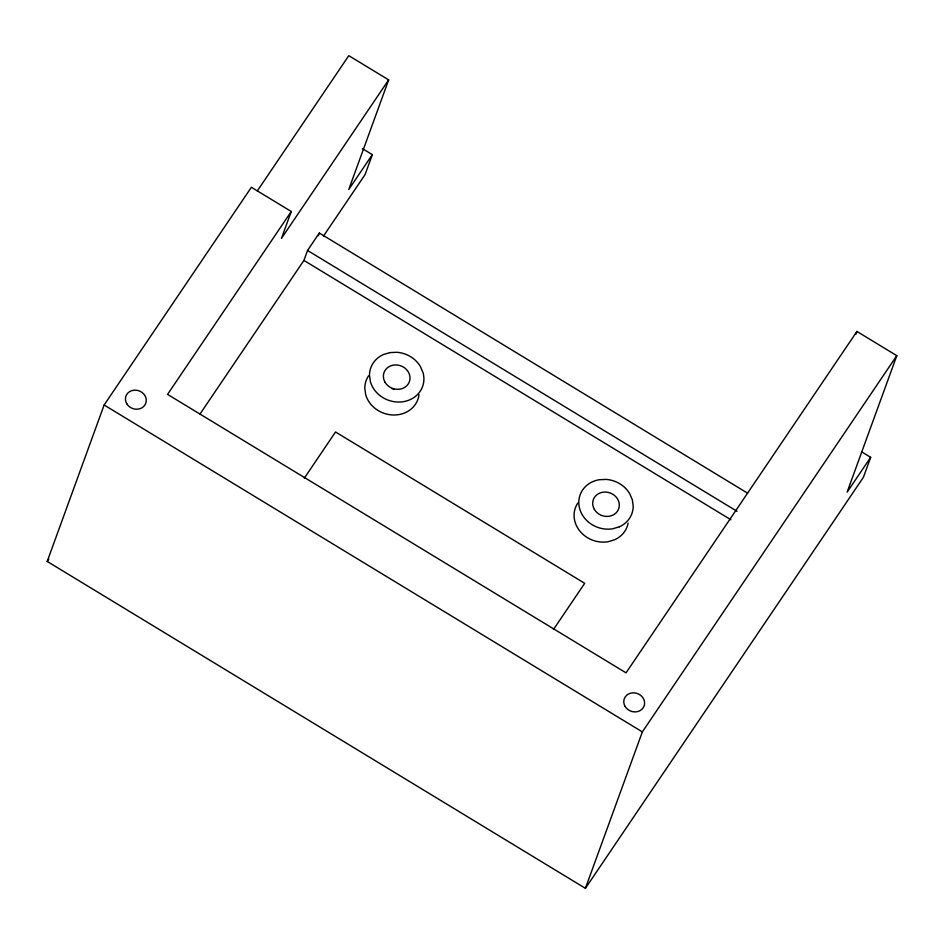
<?xml version="1.0" encoding="UTF-8"?>
<svg xmlns="http://www.w3.org/2000/svg" width="944" height="944" viewBox="0 0 944 944"><rect width="100%" height="100%" fill="white"/><g stroke="black" fill="none" stroke-linecap="round" stroke-linejoin="round"><path stroke-width="1.42" d="M861.955 452.034L870.675 457.333L863.43 477.263L585.41 888.328L47.2 561.432L104.135 405L251.387 187.278L291.259 211.491L281.465 238.384L388.668 79.886L348.796 55.672L257.264 191.007M200.01 414.038L303.921 260.414L307.543 250.455L319.32 233.026L747.565 493.146M318.352 235.693L319.32 233.026M388.668 79.886L348.773 189.484L372.337 154.651L362.366 148.597M372.337 154.651L365.08 174.581L323.485 236.071M585.41 888.328L642.345 731.895L896.8 355.664L856.94 331.45L626.037 672.848L167.56 394.38L291.259 211.491M855.925 334.211L856.94 331.45M896.8 355.664L847.122 492.166L870.675 457.333M47.2 561.432L48.852 558.99M304.298 478.171L335.533 431.974L584.702 583.309L553.455 629.506M307.543 250.455L737.052 511.318M303.921 260.414L730.904 519.755M104.135 405L642.345 731.895M391.937 388.574A13.476 12.012 20 0 1 394.108 389.459M419.018 394.745A27.541 24.556 20 0 1 393.849 415.006A27.541 24.556 20 0 1 365.635 394.498L364.785 387.996A27.541 24.556 20 0 1 368.561 375.854M628.114 523.153A27.541 24.556 20 0 1 614.65 539.756L608.054 541.738A27.541 24.556 20 0 1 579.533 530.67A27.541 24.556 20 0 1 577.858 502.975M389.931 352.596L383.335 354.578A27.541 24.556 20 0 0 369.493 375.039L370.355 381.541A27.541 24.556 20 0 0 403.477 401.66A27.541 24.556 20 0 0 423.054 372.715L420.399 366.52A27.541 24.556 20 0 0 396.976 352.289L389.931 352.596M619.358 526.811L612.774 528.782A27.541 24.556 20 0 1 579.651 508.663A27.541 24.556 20 0 1 599.228 479.717L606.272 479.41A27.541 24.556 20 0 1 629.695 493.641L632.35 499.836L633.2 506.338A27.541 24.556 20 0 1 619.358 526.811M625.117 706.442A10.549 9.405 20 0 0 643.159 707.823A10.549 9.405 20 0 0 634.297 692.861A10.549 9.405 20 0 0 625.117 706.442M126.779 403.749A10.549 9.405 20 0 0 144.821 405.141A10.549 9.405 20 0 0 135.96 390.179A10.549 9.405 20 0 0 126.779 403.749M594.401 509.441A13.476 12.012 20 0 0 617.459 511.211A13.476 12.012 20 0 0 606.131 492.095A13.476 12.012 20 0 0 594.401 509.441M385.105 382.32A13.476 12.012 20 0 0 408.162 384.09A13.476 12.012 20 0 0 396.834 364.974A13.476 12.012 20 0 0 385.105 382.32"/></g></svg>
